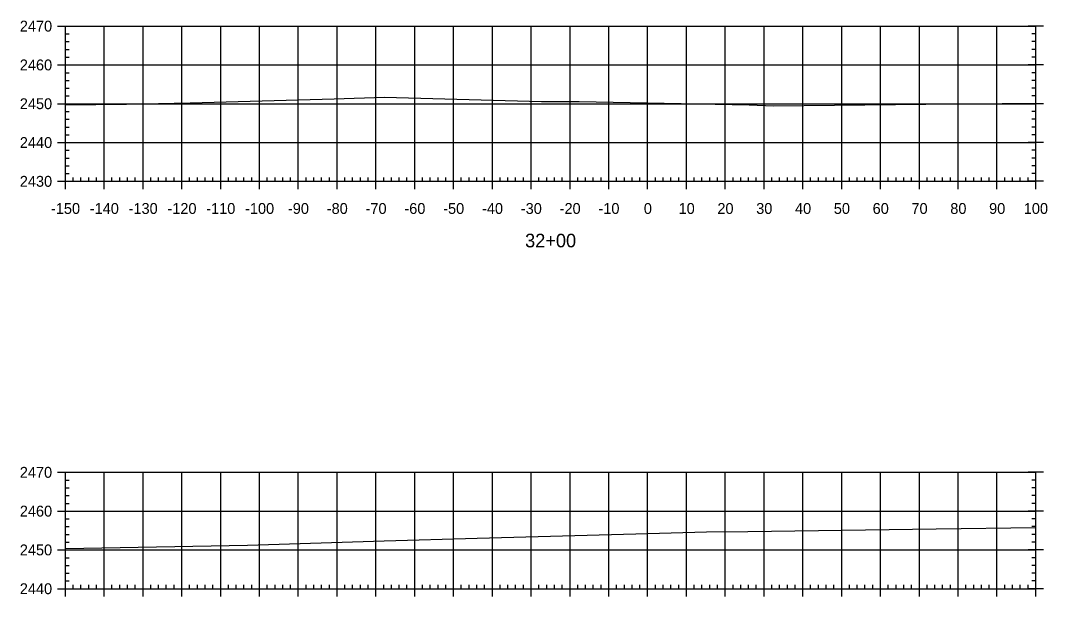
# Model space of a CAD drawing. Extents: x 6943757 to 6978036, y 2273166 to 2280902.
# Drawn here: x 6977438.1 to 6977702.7, y 2277746.1 to 2277894.5 of the extents above; entities that cross this region are included whole.
import ezdxf

# ---------------------------------------------------------------- set-up
doc = ezdxf.new("R2010")
doc.units = 0
for name, color, linetype in [('C-GRID-FRAM', 7, 'Continuous'), ('C-GRID-MAJR', 7, 'Continuous'), ('C-GRID-TEXT', 7, 'Continuous'), ('C-TOPO-MAJR', 7, 'Continuous')]:
    doc.layers.add(name, color=color, linetype=linetype)

msp = doc.modelspace()

# ---------------------------------------------------------------- linework, layer by layer
at = {"layer": 'C-GRID-FRAM'}
for p, q in [((6977447.68, 2277893.05), (6977451.68, 2277893.05)), ((6977449.68, 2277853.05), (6977449.68, 2277893.05)), ((6977701.68, 2277893.05), (6977697.68, 2277893.05)), ((6977699.68, 2277853.05), (6977699.68, 2277893.05)), ((6977449.68, 2277891.05), (6977450.68, 2277891.05)), ((6977449.68, 2277889.05), (6977450.68, 2277889.05)), ((6977699.68, 2277891.05), (6977698.68, 2277891.05)), ((6977699.68, 2277889.05), (6977698.68, 2277889.05)), ((6977449.68, 2277887.05), (6977450.68, 2277887.05)), ((6977699.68, 2277887.05), (6977698.68, 2277887.05)), ((6977449.68, 2277885.05), (6977450.68, 2277885.05)), ((6977699.68, 2277885.05), (6977698.68, 2277885.05)), ((6977447.68, 2277883.05), (6977451.68, 2277883.05)), ((6977449.68, 2277881.05), (6977450.68, 2277881.05)), ((6977701.68, 2277883.05), (6977697.68, 2277883.05)), ((6977699.68, 2277881.05), (6977698.68, 2277881.05)), ((6977449.68, 2277879.05), (6977450.68, 2277879.05)), ((6977699.68, 2277879.05), (6977698.68, 2277879.05)), ((6977449.68, 2277877.05), (6977450.68, 2277877.05)), ((6977699.68, 2277877.05), (6977698.68, 2277877.05)), ((6977447.68, 2277873.05), (6977451.68, 2277873.05)), ((6977449.68, 2277875.05), (6977450.68, 2277875.05)), ((6977701.68, 2277873.05), (6977697.68, 2277873.05)), ((6977699.68, 2277875.05), (6977698.68, 2277875.05)), ((6977449.68, 2277871.05), (6977450.68, 2277871.05)), ((6977699.68, 2277871.05), (6977698.68, 2277871.05)), ((6977449.68, 2277869.05), (6977450.68, 2277869.05)), ((6977699.68, 2277869.05), (6977698.68, 2277869.05)), ((6977449.68, 2277867.05), (6977450.68, 2277867.05)), ((6977699.68, 2277867.05), (6977698.68, 2277867.05)), ((6977447.68, 2277863.05), (6977451.68, 2277863.05)), ((6977449.68, 2277865.05), (6977450.68, 2277865.05)), ((6977701.68, 2277863.05), (6977697.68, 2277863.05)), ((6977699.68, 2277865.05), (6977698.68, 2277865.05)), ((6977449.68, 2277861.05), (6977450.68, 2277861.05)), ((6977699.68, 2277861.05), (6977698.68, 2277861.05)), ((6977449.68, 2277859.05), (6977450.68, 2277859.05)), ((6977699.68, 2277859.05), (6977698.68, 2277859.05)), ((6977449.68, 2277857.05), (6977450.68, 2277857.05)), ((6977449.68, 2277855.05), (6977450.68, 2277855.05)), ((6977449.68, 2277851.05), (6977449.68, 2277855.05)), ((6977459.68, 2277851.05), (6977459.68, 2277855.05)), ((6977469.68, 2277851.05), (6977469.68, 2277855.05)), ((6977479.68, 2277851.05), (6977479.68, 2277855.05)), ((6977489.68, 2277851.05), (6977489.68, 2277855.05)), ((6977499.68, 2277851.05), (6977499.68, 2277855.05)), ((6977509.68, 2277851.05), (6977509.68, 2277855.05)), ((6977519.68, 2277851.05), (6977519.68, 2277855.05)), ((6977529.68, 2277851.05), (6977529.68, 2277855.05)), ((6977539.68, 2277851.05), (6977539.68, 2277855.05)), ((6977549.68, 2277851.05), (6977549.68, 2277855.05)), ((6977559.68, 2277851.05), (6977559.68, 2277855.05)), ((6977569.68, 2277851.05), (6977569.68, 2277855.05)), ((6977579.68, 2277851.05), (6977579.68, 2277855.05)), ((6977589.68, 2277851.05), (6977589.68, 2277855.05)), ((6977599.68, 2277851.05), (6977599.68, 2277855.05)), ((6977609.68, 2277851.05), (6977609.68, 2277855.05)), ((6977619.68, 2277851.05), (6977619.68, 2277855.05)), ((6977629.68, 2277851.05), (6977629.68, 2277855.05)), ((6977639.68, 2277851.05), (6977639.68, 2277855.05)), ((6977649.68, 2277851.05), (6977649.68, 2277855.05)), ((6977659.68, 2277851.05), (6977659.68, 2277855.05)), ((6977669.68, 2277851.05), (6977669.68, 2277855.05)), ((6977679.68, 2277851.05), (6977679.68, 2277855.05)), ((6977689.68, 2277851.05), (6977689.68, 2277855.05)), ((6977699.68, 2277857.05), (6977698.68, 2277857.05)), ((6977699.68, 2277855.05), (6977698.68, 2277855.05)), ((6977699.68, 2277851.05), (6977699.68, 2277855.05)), ((6977447.68, 2277853.05), (6977451.68, 2277853.05)), ((6977449.68, 2277853.05), (6977699.68, 2277853.05)), ((6977451.68, 2277853.05), (6977451.68, 2277854.05)), ((6977453.68, 2277853.05), (6977453.68, 2277854.05)), ((6977455.68, 2277853.05), (6977455.68, 2277854.05)), ((6977457.68, 2277853.05), (6977457.68, 2277854.05)), ((6977461.68, 2277853.05), (6977461.68, 2277854.05)), ((6977463.68, 2277853.05), (6977463.68, 2277854.05)), ((6977465.68, 2277853.05), (6977465.68, 2277854.05)), ((6977467.68, 2277853.05), (6977467.68, 2277854.05)), ((6977471.68, 2277853.05), (6977471.68, 2277854.05)), ((6977473.68, 2277853.05), (6977473.68, 2277854.05)), ((6977475.68, 2277853.05), (6977475.68, 2277854.05)), ((6977477.68, 2277853.05), (6977477.68, 2277854.05)), ((6977481.68, 2277853.05), (6977481.68, 2277854.05)), ((6977483.68, 2277853.05), (6977483.68, 2277854.05)), ((6977485.68, 2277853.05), (6977485.68, 2277854.05)), ((6977487.68, 2277853.05), (6977487.68, 2277854.05)), ((6977491.68, 2277853.05), (6977491.68, 2277854.05)), ((6977493.68, 2277853.05), (6977493.68, 2277854.05)), ((6977495.68, 2277853.05), (6977495.68, 2277854.05)), ((6977497.68, 2277853.05), (6977497.68, 2277854.05)), ((6977501.68, 2277853.05), (6977501.68, 2277854.05)), ((6977503.68, 2277853.05), (6977503.68, 2277854.05)), ((6977505.68, 2277853.05), (6977505.68, 2277854.05)), ((6977507.68, 2277853.05), (6977507.68, 2277854.05)), ((6977511.68, 2277853.05), (6977511.68, 2277854.05)), ((6977513.68, 2277853.05), (6977513.68, 2277854.05)), ((6977515.68, 2277853.05), (6977515.68, 2277854.05)), ((6977517.68, 2277853.05), (6977517.68, 2277854.05)), ((6977521.68, 2277853.05), (6977521.68, 2277854.05)), ((6977523.68, 2277853.05), (6977523.68, 2277854.05)), ((6977525.68, 2277853.05), (6977525.68, 2277854.05)), ((6977527.68, 2277853.05), (6977527.68, 2277854.05)), ((6977531.68, 2277853.05), (6977531.68, 2277854.05)), ((6977533.68, 2277853.05), (6977533.68, 2277854.05)), ((6977535.68, 2277853.05), (6977535.68, 2277854.05)), ((6977537.68, 2277853.05), (6977537.68, 2277854.05)), ((6977541.68, 2277853.05), (6977541.68, 2277854.05)), ((6977543.68, 2277853.05), (6977543.68, 2277854.05)), ((6977545.68, 2277853.05), (6977545.68, 2277854.05)), ((6977547.68, 2277853.05), (6977547.68, 2277854.05)), ((6977551.68, 2277853.05), (6977551.68, 2277854.05)), ((6977553.68, 2277853.05), (6977553.68, 2277854.05)), ((6977555.68, 2277853.05), (6977555.68, 2277854.05)), ((6977557.68, 2277853.05), (6977557.68, 2277854.05)), ((6977561.68, 2277853.05), (6977561.68, 2277854.05)), ((6977563.68, 2277853.05), (6977563.68, 2277854.05)), ((6977565.68, 2277853.05), (6977565.68, 2277854.05)), ((6977567.68, 2277853.05), (6977567.68, 2277854.05)), ((6977571.68, 2277853.05), (6977571.68, 2277854.05)), ((6977573.68, 2277853.05), (6977573.68, 2277854.05)), ((6977575.68, 2277853.05), (6977575.68, 2277854.05)), ((6977577.68, 2277853.05), (6977577.68, 2277854.05)), ((6977581.68, 2277853.05), (6977581.68, 2277854.05)), ((6977583.68, 2277853.05), (6977583.68, 2277854.05)), ((6977585.68, 2277853.05), (6977585.68, 2277854.05)), ((6977587.68, 2277853.05), (6977587.68, 2277854.05)), ((6977591.68, 2277853.05), (6977591.68, 2277854.05)), ((6977593.68, 2277853.05), (6977593.68, 2277854.05)), ((6977595.68, 2277853.05), (6977595.68, 2277854.05)), ((6977597.68, 2277853.05), (6977597.68, 2277854.05)), ((6977601.68, 2277853.05), (6977601.68, 2277854.05)), ((6977603.68, 2277853.05), (6977603.68, 2277854.05)), ((6977605.68, 2277853.05), (6977605.68, 2277854.05)), ((6977607.68, 2277853.05), (6977607.68, 2277854.05)), ((6977611.68, 2277853.05), (6977611.68, 2277854.05)), ((6977613.68, 2277853.05), (6977613.68, 2277854.05)), ((6977615.68, 2277853.05), (6977615.68, 2277854.05)), ((6977617.68, 2277853.05), (6977617.68, 2277854.05)), ((6977621.68, 2277853.05), (6977621.68, 2277854.05)), ((6977623.68, 2277853.05), (6977623.68, 2277854.05)), ((6977625.68, 2277853.05), (6977625.68, 2277854.05)), ((6977627.68, 2277853.05), (6977627.68, 2277854.05)), ((6977631.68, 2277853.05), (6977631.68, 2277854.05)), ((6977633.68, 2277853.05), (6977633.68, 2277854.05)), ((6977635.68, 2277853.05), (6977635.68, 2277854.05)), ((6977637.68, 2277853.05), (6977637.68, 2277854.05)), ((6977641.68, 2277853.05), (6977641.68, 2277854.05)), ((6977643.68, 2277853.05), (6977643.68, 2277854.05)), ((6977645.68, 2277853.05), (6977645.68, 2277854.05)), ((6977647.68, 2277853.05), (6977647.68, 2277854.05)), ((6977651.68, 2277853.05), (6977651.68, 2277854.05)), ((6977653.68, 2277853.05), (6977653.68, 2277854.05)), ((6977655.68, 2277853.05), (6977655.68, 2277854.05)), ((6977657.68, 2277853.05), (6977657.68, 2277854.05)), ((6977661.68, 2277853.05), (6977661.68, 2277854.05)), ((6977663.68, 2277853.05), (6977663.68, 2277854.05)), ((6977665.68, 2277853.05), (6977665.68, 2277854.05)), ((6977667.68, 2277853.05), (6977667.68, 2277854.05)), ((6977671.68, 2277853.05), (6977671.68, 2277854.05)), ((6977673.68, 2277853.05), (6977673.68, 2277854.05)), ((6977675.68, 2277853.05), (6977675.68, 2277854.05)), ((6977677.68, 2277853.05), (6977677.68, 2277854.05)), ((6977681.68, 2277853.05), (6977681.68, 2277854.05)), ((6977683.68, 2277853.05), (6977683.68, 2277854.05)), ((6977685.68, 2277853.05), (6977685.68, 2277854.05)), ((6977687.68, 2277853.05), (6977687.68, 2277854.05)), ((6977691.68, 2277853.05), (6977691.68, 2277854.05)), ((6977693.68, 2277853.05), (6977693.68, 2277854.05)), ((6977695.68, 2277853.05), (6977695.68, 2277854.05)), ((6977697.68, 2277853.05), (6977697.68, 2277854.05)), ((6977701.68, 2277853.05), (6977697.68, 2277853.05)), ((6977447.68, 2277778.05), (6977451.68, 2277778.05)), ((6977449.68, 2277748.05), (6977449.68, 2277778.05)), ((6977701.68, 2277778.05), (6977697.68, 2277778.05)), ((6977699.68, 2277748.05), (6977699.68, 2277778.05)), ((6977449.68, 2277776.05), (6977450.68, 2277776.05)), ((6977699.68, 2277776.05), (6977698.68, 2277776.05)), ((6977449.68, 2277774.05), (6977450.68, 2277774.05)), ((6977699.68, 2277774.05), (6977698.68, 2277774.05)), ((6977449.68, 2277772.05), (6977450.68, 2277772.05)), ((6977449.68, 2277770.05), (6977450.68, 2277770.05)), ((6977699.68, 2277772.05), (6977698.68, 2277772.05)), ((6977699.68, 2277770.05), (6977698.68, 2277770.05)), ((6977447.68, 2277768.05), (6977451.68, 2277768.05)), ((6977701.68, 2277768.05), (6977697.68, 2277768.05)), ((6977449.68, 2277766.05), (6977450.68, 2277766.05)), ((6977699.68, 2277766.05), (6977698.68, 2277766.05)), ((6977449.68, 2277764.05), (6977450.68, 2277764.05)), ((6977449.68, 2277762.05), (6977450.68, 2277762.05)), ((6977699.68, 2277764.05), (6977698.68, 2277764.05)), ((6977699.68, 2277762.05), (6977698.68, 2277762.05)), ((6977449.68, 2277760.05), (6977450.68, 2277760.05)), ((6977699.68, 2277760.05), (6977698.68, 2277760.05)), ((6977447.68, 2277758.05), (6977451.68, 2277758.05)), ((6977701.68, 2277758.05), (6977697.68, 2277758.05)), ((6977449.68, 2277756.05), (6977450.68, 2277756.05)), ((6977449.68, 2277754.05), (6977450.68, 2277754.05)), ((6977699.68, 2277756.05), (6977698.68, 2277756.05)), ((6977699.68, 2277754.05), (6977698.68, 2277754.05)), ((6977449.68, 2277752.05), (6977450.68, 2277752.05)), ((6977699.68, 2277752.05), (6977698.68, 2277752.05)), ((6977449.68, 2277750.05), (6977450.68, 2277750.05)), ((6977449.68, 2277746.05), (6977449.68, 2277750.05)), ((6977451.68, 2277748.05), (6977451.68, 2277749.05)), ((6977453.68, 2277748.05), (6977453.68, 2277749.05)), ((6977455.68, 2277748.05), (6977455.68, 2277749.05)), ((6977457.68, 2277748.05), (6977457.68, 2277749.05)), ((6977459.68, 2277746.05), (6977459.68, 2277750.05)), ((6977461.68, 2277748.05), (6977461.68, 2277749.05)), ((6977463.68, 2277748.05), (6977463.68, 2277749.05)), ((6977465.68, 2277748.05), (6977465.68, 2277749.05)), ((6977467.68, 2277748.05), (6977467.68, 2277749.05)), ((6977469.68, 2277746.05), (6977469.68, 2277750.05)), ((6977471.68, 2277748.05), (6977471.68, 2277749.05)), ((6977473.68, 2277748.05), (6977473.68, 2277749.05)), ((6977475.68, 2277748.05), (6977475.68, 2277749.05)), ((6977477.68, 2277748.05), (6977477.68, 2277749.05)), ((6977479.68, 2277746.05), (6977479.68, 2277750.05)), ((6977481.68, 2277748.05), (6977481.68, 2277749.05)), ((6977483.68, 2277748.05), (6977483.68, 2277749.05)), ((6977485.68, 2277748.05), (6977485.68, 2277749.05)), ((6977487.68, 2277748.05), (6977487.68, 2277749.05)), ((6977489.68, 2277746.05), (6977489.68, 2277750.05)), ((6977491.68, 2277748.05), (6977491.68, 2277749.05)), ((6977493.68, 2277748.05), (6977493.68, 2277749.05)), ((6977495.68, 2277748.05), (6977495.68, 2277749.05)), ((6977497.68, 2277748.05), (6977497.68, 2277749.05)), ((6977499.68, 2277746.05), (6977499.68, 2277750.05)), ((6977501.68, 2277748.05), (6977501.68, 2277749.05)), ((6977503.68, 2277748.05), (6977503.68, 2277749.05)), ((6977505.68, 2277748.05), (6977505.68, 2277749.05)), ((6977507.68, 2277748.05), (6977507.68, 2277749.05)), ((6977509.68, 2277746.05), (6977509.68, 2277750.05)), ((6977511.68, 2277748.05), (6977511.68, 2277749.05)), ((6977513.68, 2277748.05), (6977513.68, 2277749.05)), ((6977515.68, 2277748.05), (6977515.68, 2277749.05)), ((6977517.68, 2277748.05), (6977517.68, 2277749.05)), ((6977519.68, 2277746.05), (6977519.68, 2277750.05)), ((6977521.68, 2277748.05), (6977521.68, 2277749.05)), ((6977523.68, 2277748.05), (6977523.68, 2277749.05)), ((6977525.68, 2277748.05), (6977525.68, 2277749.05)), ((6977527.68, 2277748.05), (6977527.68, 2277749.05)), ((6977529.68, 2277746.05), (6977529.68, 2277750.05)), ((6977531.68, 2277748.05), (6977531.68, 2277749.05)), ((6977533.68, 2277748.05), (6977533.68, 2277749.05)), ((6977535.68, 2277748.05), (6977535.68, 2277749.05)), ((6977537.68, 2277748.05), (6977537.68, 2277749.05)), ((6977539.68, 2277746.05), (6977539.68, 2277750.05)), ((6977541.68, 2277748.05), (6977541.68, 2277749.05)), ((6977543.68, 2277748.05), (6977543.68, 2277749.05)), ((6977545.68, 2277748.05), (6977545.68, 2277749.05)), ((6977547.68, 2277748.05), (6977547.68, 2277749.05)), ((6977549.68, 2277746.05), (6977549.68, 2277750.05)), ((6977551.68, 2277748.05), (6977551.68, 2277749.05)), ((6977553.68, 2277748.05), (6977553.68, 2277749.05)), ((6977555.68, 2277748.05), (6977555.68, 2277749.05)), ((6977557.68, 2277748.05), (6977557.68, 2277749.05)), ((6977559.68, 2277746.05), (6977559.68, 2277750.05)), ((6977561.68, 2277748.05), (6977561.68, 2277749.05)), ((6977563.68, 2277748.05), (6977563.68, 2277749.05)), ((6977565.68, 2277748.05), (6977565.68, 2277749.05)), ((6977567.68, 2277748.05), (6977567.68, 2277749.05)), ((6977569.68, 2277746.05), (6977569.68, 2277750.05)), ((6977571.68, 2277748.05), (6977571.68, 2277749.05)), ((6977573.68, 2277748.05), (6977573.68, 2277749.05)), ((6977575.68, 2277748.05), (6977575.68, 2277749.05)), ((6977577.68, 2277748.05), (6977577.68, 2277749.05)), ((6977579.68, 2277746.05), (6977579.68, 2277750.05)), ((6977581.68, 2277748.05), (6977581.68, 2277749.05)), ((6977583.68, 2277748.05), (6977583.68, 2277749.05)), ((6977585.68, 2277748.05), (6977585.68, 2277749.05)), ((6977587.68, 2277748.05), (6977587.68, 2277749.05)), ((6977589.68, 2277746.05), (6977589.68, 2277750.05)), ((6977591.68, 2277748.05), (6977591.68, 2277749.05)), ((6977593.68, 2277748.05), (6977593.68, 2277749.05)), ((6977595.68, 2277748.05), (6977595.68, 2277749.05)), ((6977597.68, 2277748.05), (6977597.68, 2277749.05)), ((6977599.68, 2277746.05), (6977599.68, 2277750.05)), ((6977601.68, 2277748.05), (6977601.68, 2277749.05)), ((6977603.68, 2277748.05), (6977603.68, 2277749.05)), ((6977605.68, 2277748.05), (6977605.68, 2277749.05)), ((6977607.68, 2277748.05), (6977607.68, 2277749.05)), ((6977609.68, 2277746.05), (6977609.68, 2277750.05)), ((6977611.68, 2277748.05), (6977611.68, 2277749.05)), ((6977613.68, 2277748.05), (6977613.68, 2277749.05)), ((6977615.68, 2277748.05), (6977615.68, 2277749.05)), ((6977617.68, 2277748.05), (6977617.68, 2277749.05)), ((6977619.68, 2277746.05), (6977619.68, 2277750.05)), ((6977621.68, 2277748.05), (6977621.68, 2277749.05)), ((6977623.68, 2277748.05), (6977623.68, 2277749.05)), ((6977625.68, 2277748.05), (6977625.68, 2277749.05)), ((6977627.68, 2277748.05), (6977627.68, 2277749.05)), ((6977629.68, 2277746.05), (6977629.68, 2277750.05)), ((6977631.68, 2277748.05), (6977631.68, 2277749.05)), ((6977633.68, 2277748.05), (6977633.68, 2277749.05)), ((6977635.68, 2277748.05), (6977635.68, 2277749.05)), ((6977637.68, 2277748.05), (6977637.68, 2277749.05)), ((6977639.68, 2277746.05), (6977639.68, 2277750.05)), ((6977641.68, 2277748.05), (6977641.68, 2277749.05)), ((6977643.68, 2277748.05), (6977643.68, 2277749.05)), ((6977645.68, 2277748.05), (6977645.68, 2277749.05)), ((6977647.68, 2277748.05), (6977647.68, 2277749.05)), ((6977649.68, 2277746.05), (6977649.68, 2277750.05)), ((6977651.68, 2277748.05), (6977651.68, 2277749.05)), ((6977653.68, 2277748.05), (6977653.68, 2277749.05)), ((6977655.68, 2277748.05), (6977655.68, 2277749.05)), ((6977657.68, 2277748.05), (6977657.68, 2277749.05)), ((6977659.68, 2277746.05), (6977659.68, 2277750.05)), ((6977661.68, 2277748.05), (6977661.68, 2277749.05)), ((6977663.68, 2277748.05), (6977663.68, 2277749.05)), ((6977665.68, 2277748.05), (6977665.68, 2277749.05)), ((6977667.68, 2277748.05), (6977667.68, 2277749.05)), ((6977669.68, 2277746.05), (6977669.68, 2277750.05)), ((6977671.68, 2277748.05), (6977671.68, 2277749.05)), ((6977673.68, 2277748.05), (6977673.68, 2277749.05)), ((6977675.68, 2277748.05), (6977675.68, 2277749.05)), ((6977677.68, 2277748.05), (6977677.68, 2277749.05)), ((6977679.68, 2277746.05), (6977679.68, 2277750.05)), ((6977681.68, 2277748.05), (6977681.68, 2277749.05)), ((6977683.68, 2277748.05), (6977683.68, 2277749.05)), ((6977685.68, 2277748.05), (6977685.68, 2277749.05)), ((6977687.68, 2277748.05), (6977687.68, 2277749.05)), ((6977689.68, 2277746.05), (6977689.68, 2277750.05)), ((6977691.68, 2277748.05), (6977691.68, 2277749.05)), ((6977693.68, 2277748.05), (6977693.68, 2277749.05)), ((6977695.68, 2277748.05), (6977695.68, 2277749.05)), ((6977697.68, 2277748.05), (6977697.68, 2277749.05)), ((6977699.68, 2277750.05), (6977698.68, 2277750.05)), ((6977699.68, 2277746.05), (6977699.68, 2277750.05)), ((6977447.68, 2277748.05), (6977451.68, 2277748.05)), ((6977449.68, 2277748.05), (6977699.68, 2277748.05)), ((6977701.68, 2277748.05), (6977697.68, 2277748.05))]:
    msp.add_line(p, q, dxfattribs=at)
at = {"layer": 'C-GRID-MAJR'}
for p, q in [((6977449.68, 2277893.05), (6977699.68, 2277893.05)), ((6977449.68, 2277853.05), (6977449.68, 2277893.05)), ((6977459.68, 2277853.05), (6977459.68, 2277893.05)), ((6977469.68, 2277853.05), (6977469.68, 2277893.05)), ((6977479.68, 2277853.05), (6977479.68, 2277893.05)), ((6977489.68, 2277853.05), (6977489.68, 2277893.05)), ((6977499.68, 2277853.05), (6977499.68, 2277893.05)), ((6977509.68, 2277853.05), (6977509.68, 2277893.05)), ((6977519.68, 2277853.05), (6977519.68, 2277893.05)), ((6977529.68, 2277853.05), (6977529.68, 2277893.05)), ((6977539.68, 2277853.05), (6977539.68, 2277893.05)), ((6977549.68, 2277853.05), (6977549.68, 2277893.05)), ((6977559.68, 2277853.05), (6977559.68, 2277893.05)), ((6977569.68, 2277853.05), (6977569.68, 2277893.05)), ((6977579.68, 2277853.05), (6977579.68, 2277893.05)), ((6977589.68, 2277853.05), (6977589.68, 2277893.05)), ((6977599.68, 2277853.05), (6977599.68, 2277893.05)), ((6977609.68, 2277853.05), (6977609.68, 2277893.05)), ((6977619.68, 2277853.05), (6977619.68, 2277893.05)), ((6977629.68, 2277853.05), (6977629.68, 2277893.05)), ((6977639.68, 2277853.05), (6977639.68, 2277893.05)), ((6977649.68, 2277853.05), (6977649.68, 2277893.05)), ((6977659.68, 2277853.05), (6977659.68, 2277893.05)), ((6977669.68, 2277853.05), (6977669.68, 2277893.05)), ((6977679.68, 2277853.05), (6977679.68, 2277893.05)), ((6977689.68, 2277853.05), (6977689.68, 2277893.05)), ((6977699.68, 2277853.05), (6977699.68, 2277893.05)), ((6977449.68, 2277883.05), (6977699.68, 2277883.05)), ((6977449.68, 2277873.05), (6977699.68, 2277873.05)), ((6977449.68, 2277863.05), (6977699.68, 2277863.05)), ((6977449.68, 2277853.05), (6977699.68, 2277853.05)), ((6977449.68, 2277778.05), (6977699.68, 2277778.05)), ((6977449.68, 2277748.05), (6977449.68, 2277778.05)), ((6977459.68, 2277748.05), (6977459.68, 2277778.05)), ((6977469.68, 2277748.05), (6977469.68, 2277778.05)), ((6977479.68, 2277748.05), (6977479.68, 2277778.05)), ((6977489.68, 2277748.05), (6977489.68, 2277778.05)), ((6977499.68, 2277748.05), (6977499.68, 2277778.05)), ((6977509.68, 2277748.05), (6977509.68, 2277778.05)), ((6977519.68, 2277748.05), (6977519.68, 2277778.05)), ((6977529.68, 2277748.05), (6977529.68, 2277778.05)), ((6977539.68, 2277748.05), (6977539.68, 2277778.05)), ((6977549.68, 2277748.05), (6977549.68, 2277778.05)), ((6977559.68, 2277748.05), (6977559.68, 2277778.05)), ((6977569.68, 2277748.05), (6977569.68, 2277778.05)), ((6977579.68, 2277748.05), (6977579.68, 2277778.05)), ((6977589.68, 2277748.05), (6977589.68, 2277778.05)), ((6977599.68, 2277748.05), (6977599.68, 2277778.05)), ((6977609.68, 2277748.05), (6977609.68, 2277778.05)), ((6977619.68, 2277748.05), (6977619.68, 2277778.05)), ((6977629.68, 2277748.05), (6977629.68, 2277778.05)), ((6977639.68, 2277748.05), (6977639.68, 2277778.05)), ((6977649.68, 2277748.05), (6977649.68, 2277778.05)), ((6977659.68, 2277748.05), (6977659.68, 2277778.05)), ((6977669.68, 2277748.05), (6977669.68, 2277778.05)), ((6977679.68, 2277748.05), (6977679.68, 2277778.05)), ((6977689.68, 2277748.05), (6977689.68, 2277778.05)), ((6977699.68, 2277748.05), (6977699.68, 2277778.05)), ((6977449.68, 2277768.05), (6977699.68, 2277768.05)), ((6977449.68, 2277758.05), (6977699.68, 2277758.05)), ((6977449.68, 2277748.05), (6977699.68, 2277748.05))]:
    msp.add_line(p, q, dxfattribs=at)
at = {"layer": 'C-TOPO-MAJR'}
for points in [[(6977449.68, 2277872.8), (6977465.43, 2277872.96), (6977481.82, 2277873.28), (6977518.89, 2277874.34), (6977531.92, 2277874.73), (6977572.36, 2277873.59), (6977582.02, 2277873.59), (6977625.82, 2277872.73), (6977632.12, 2277872.48), (6977679.29, 2277873.05), (6977682.22, 2277873.02), (6977699.68, 2277873.22)], [(6977449.68, 2277758.4), (6977496.61, 2277759.25), (6977531.78, 2277760.37), (6977555.73, 2277761.08), (6977596.68, 2277762.22), (6977614.86, 2277762.71), (6977625.48, 2277762.78), (6977673.98, 2277763.46), (6977699.68, 2277763.79)]]:
    msp.add_lwpolyline(points, dxfattribs=at)

# ---------------------------------------------------------------- texts
at = {"layer": 'C-GRID-FRAM'}
for p in [(6977449.68, 2277853.05), (6977449.68, 2277748.05)]:
    msp.add_text('-', height=0.002, dxfattribs=at).set_placement(p)
at = {"layer": 'C-GRID-TEXT'}
for s, height, p in [('2470', 2.8, (6977437.93, 2277891.65)), ('2460', 2.8, (6977437.93, 2277881.65)), ('2450', 2.8, (6977437.93, 2277871.65)), ('2440', 2.8, (6977437.93, 2277861.65)), ('2430', 2.8, (6977437.93, 2277851.65)), ('-150', 2.8, (6977445.96, 2277844.65)), ('-140', 2.8, (6977455.96, 2277844.65)), ('-130', 2.8, (6977465.96, 2277844.65)), ('-120', 2.8, (6977475.96, 2277844.65)), ('-110', 2.8, (6977485.96, 2277844.65)), ('-100', 2.8, (6977495.96, 2277844.65)), ('-90', 2.8, (6977507.01, 2277844.65)), ('-80', 2.8, (6977517.01, 2277844.65)), ('-70', 2.8, (6977527.01, 2277844.65)), ('-60', 2.8, (6977537.01, 2277844.65)), ('-50', 2.8, (6977547.01, 2277844.65)), ('-40', 2.8, (6977557.01, 2277844.65)), ('-30', 2.8, (6977567.01, 2277844.65)), ('-20', 2.8, (6977577.01, 2277844.65)), ('-10', 2.8, (6977587.01, 2277844.65)), ('0', 2.8, (6977598.7, 2277844.65)), ('10', 2.8, (6977607.65, 2277844.65)), ('20', 2.8, (6977617.65, 2277844.65)), ('30', 2.8, (6977627.65, 2277844.65)), ('40', 2.8, (6977637.65, 2277844.65)), ('50', 2.8, (6977647.65, 2277844.65)), ('60', 2.8, (6977657.65, 2277844.65)), ('70', 2.8, (6977667.65, 2277844.65)), ('80', 2.8, (6977677.65, 2277844.65)), ('90', 2.8, (6977687.65, 2277844.65)), ('100', 2.8, (6977696.59, 2277844.65)), ('32+00', 3.5, (6977568.11, 2277836.04)), ('2470', 2.8, (6977437.93, 2277776.65)), ('2460', 2.8, (6977437.93, 2277766.65)), ('2450', 2.8, (6977437.93, 2277756.65)), ('2440', 2.8, (6977437.93, 2277746.65))]:
    msp.add_text(s, height=height, dxfattribs=at).set_placement(p)

doc.saveas('drawing.dxf')
